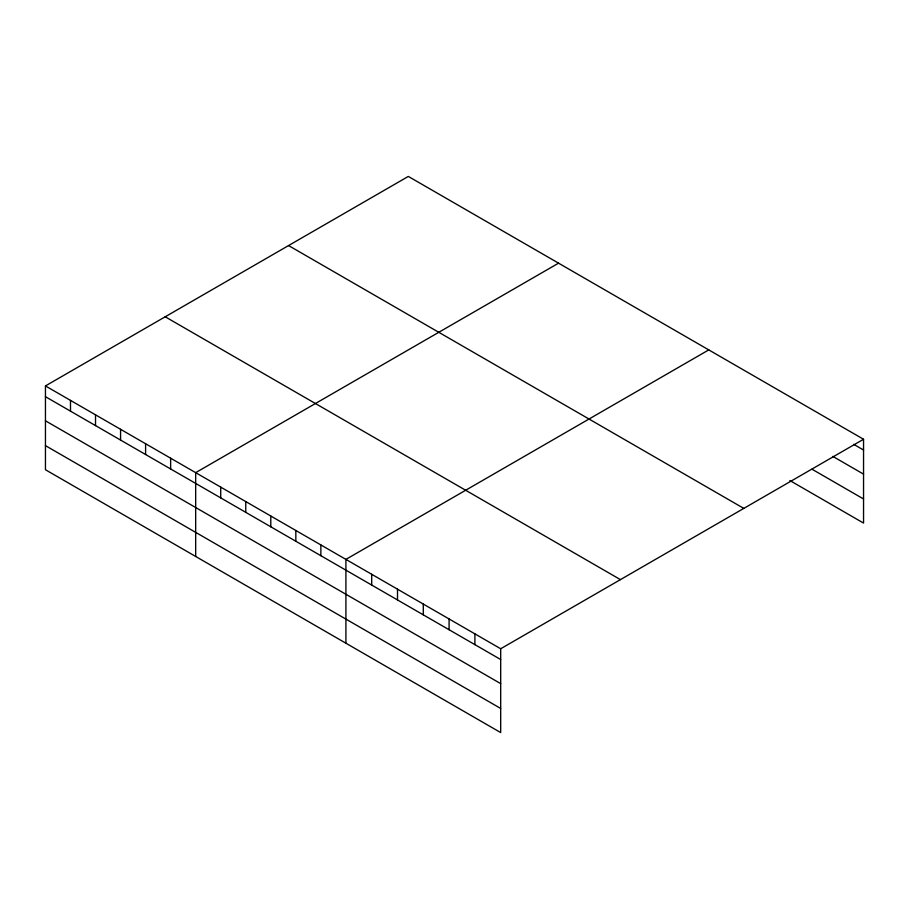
<?xml version="1.0" encoding="UTF-8"?>
<svg xmlns="http://www.w3.org/2000/svg" width="909" height="909" viewBox="0 0 909 909"><rect width="100%" height="100%" fill="white"/><g stroke="black" fill="none" stroke-linecap="round" stroke-linejoin="round"><path stroke-width="1.36" d="M45.45 385.927L500.689 648.753L500.689 732.574L45.45 469.737L45.45 385.927L408.311 176.426L863.55 439.263L863.55 523.073L789.841 480.52M558.535 263.167L195.674 472.657L195.674 556.478M708.77 349.897L345.909 559.387L345.909 643.208M500.689 648.753L863.55 439.263M853.721 444.353L863.55 450.023M832.837 456.398L863.55 474.134M811.953 469.18L863.55 498.973M288.562 245.566L743.801 508.392M165.199 316.786L620.438 579.624M45.45 396.688L500.689 659.525M45.45 420.799L500.689 683.625M45.45 445.637L500.689 708.463M474.896 633.857L474.896 644.629M449.091 618.961L449.091 629.732M423.299 604.076L423.299 614.836M397.506 589.18L397.506 599.951M371.701 574.283L371.701 585.055M320.866 544.934L320.866 555.706M295.834 530.481L295.834 541.253M270.791 516.028L270.791 526.788M245.76 501.563L245.76 512.335M220.717 487.11L220.717 497.882M170.642 458.204L170.642 468.964M145.599 443.751L145.599 454.511M120.567 429.287L120.567 440.058M95.525 414.834L95.525 425.605M70.493 400.38L70.493 411.152"/></g></svg>
